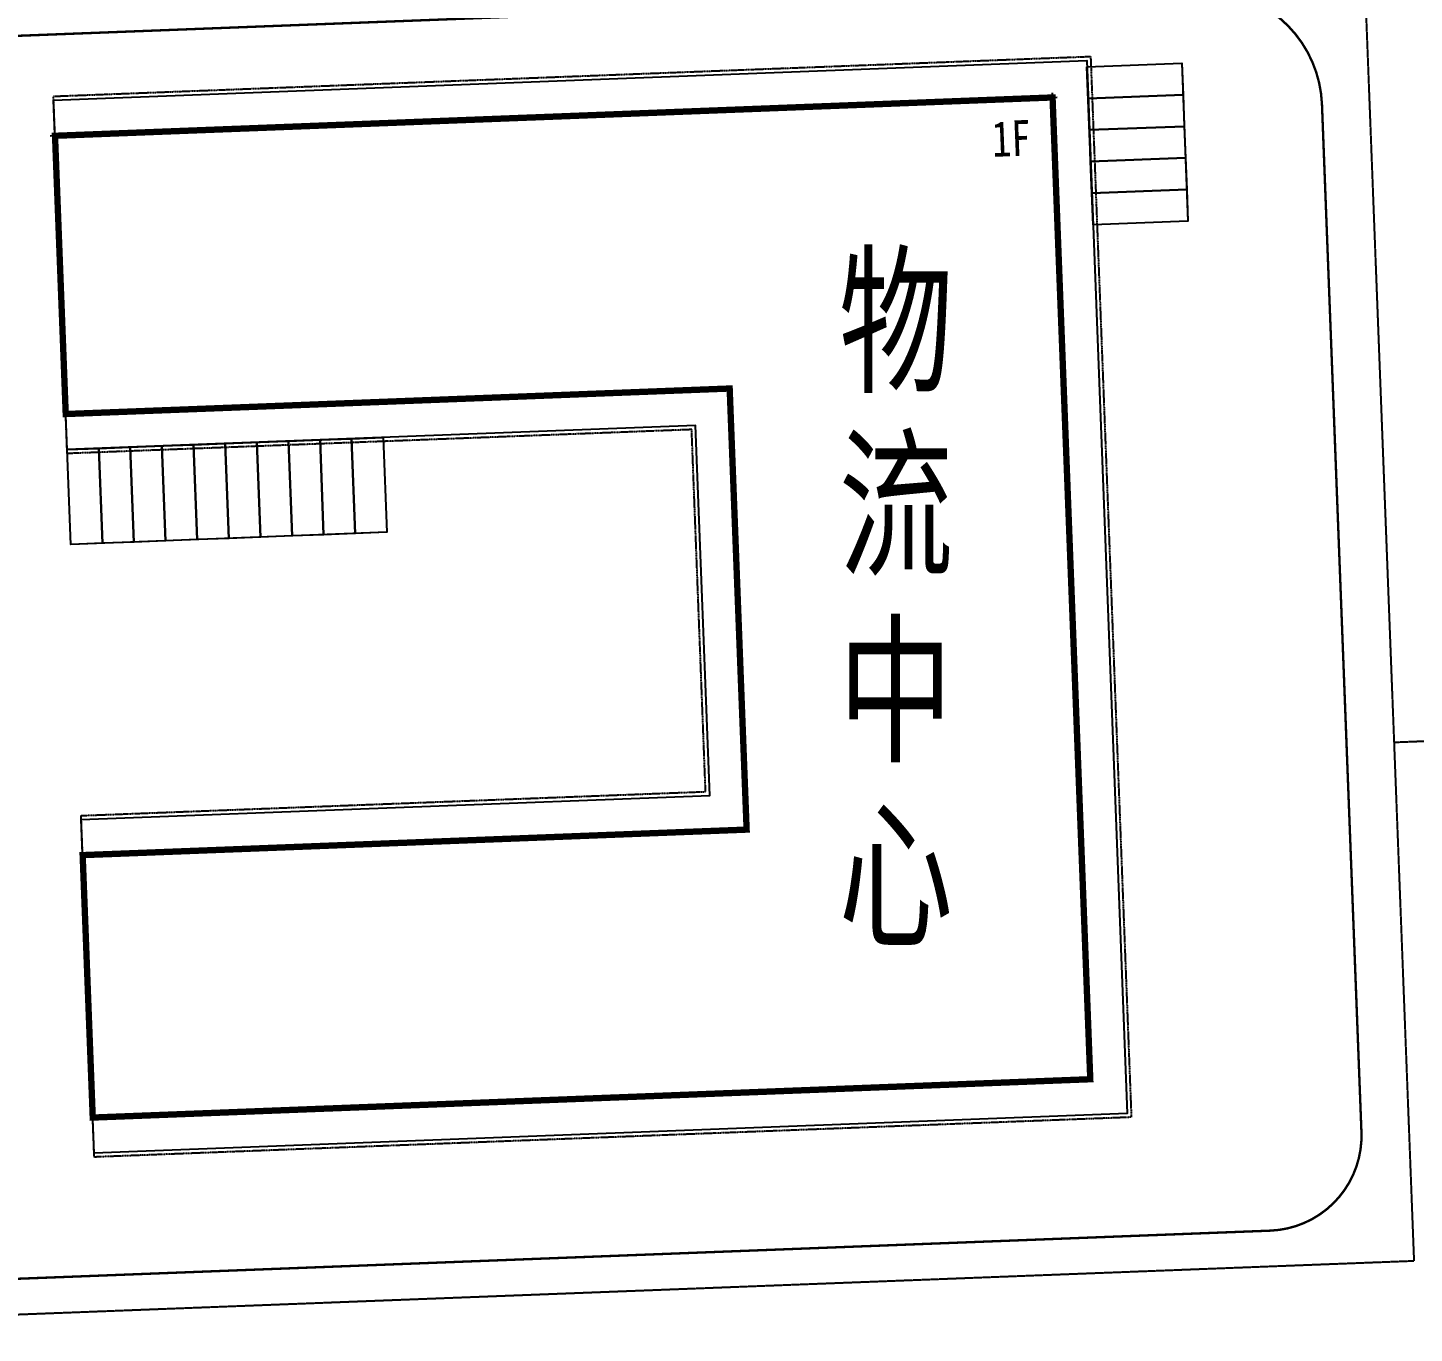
# Model space of a CAD drawing. Extents: x 60102 to 11003895, y 103457 to 3214550.
# Drawn here: x 10475105 to 10650390, y 2725819 to 2890856 of the extents above; entities that cross this region are included whole.
import ezdxf

# ---------------------------------------------------------------- set-up
doc = ezdxf.new("R2010")
doc.units = 0
doc.header["$LTSCALE"] = 10
for name, pattern in [('ACAD_ISO04W100', [30.5, 24, -3, 0.5, -3]), ('CENTER', [50.8, 31.75, -6.35, 6.35, -6.35]), ('DASH', [0.35, 0.25, -0.1])]:
    doc.linetypes.add(name, pattern=pattern)
for name, color, linetype in [('0-中心线', 1, 'CENTER'), ('0-已建道路', 132, 'CONTINUOUS'), ('0-新建建筑', 1, 'CONTINUOUS'), ('0-车位', 35, 'CONTINUOUS'), ('01', 7, 'CONTINUOUS'), ('DIM_COOR', 3, 'CONTINUOUS'), ('TX-标注文字', 7, 'CONTINUOUS')]:
    doc.layers.add(name, color=color, linetype=linetype)
doc.styles.add('-黑体', font='', dxfattribs={"width": 0.8})
doc.styles.get("Standard").update_dxf_attribs({"font": 'isocp.shx', "width": 0.707, "height": 10, "bigfont": 'intecad.shx'})
doc.styles.get('-黑体').set_extended_font_data('SimHei')

msp = doc.modelspace()

# ---------------------------------------------------------------- linework, layer by layer
at = {"layer": '0-中心线', "color": 0, "linetype": 'ACAD_ISO04W100', "ltscale": 0.2}
for p, q in [((10643795.78, 2905369.69), (10650341.284, 2734985.398)), ((10647823.044, 2800537.046), (10951798.822, 2812214.618)), ((10411721.411, 2725818.548), (10650341.284, 2734985.398))]:
    msp.add_line(p, q, dxfattribs=at)
at = {"layer": '0-已建道路', "color": 0, "const_width": 300}
for points in [[(10399509.147, 2886978.505), (10623156.749, 2895570.179, -0.4142135624), (10638721.51, 2881157.053), (10642692.937, 2777777.87)], [(10642692.937, 2777777.87), (10643712.308, 2751242.91, -0.4142135624), (10632181.806, 2738791.101), (10464105.784, 2732334.272)]]:
    msp.add_lwpolyline(points, format="xyb", dxfattribs=at)
at = {"layer": '0-新建建筑', "color": 0, "linetype": 'DASH', "ltscale": 15}
msp.add_lwpolyline([(10478363.582, 2882192.055), (10609466.876, 2887228.536), (10614618.52, 2753127.452), (10483515.226, 2748090.972), (10481856.872, 2791259.13), (10560798.642, 2794291.767), (10559040.481, 2840058.008), (10480098.711, 2837025.371)], close=True, dxfattribs=at)
at = {"layer": '0-新建建筑', "color": 0}
msp.add_lwpolyline([(10478382.775, 2881692.424), (10608986.438, 2886709.711), (10614099.694, 2753607.89), (10483496.032, 2748590.603), (10481876.066, 2790759.498), (10561317.468, 2793811.329), (10559520.918, 2840576.834), (10480079.517, 2837525.003)], close=True, dxfattribs=at)
at = {"layer": '0-新建建筑', "color": 0, "const_width": 800}
msp.add_lwpolyline([(10478555.521, 2877195.741), (10604662.5, 2882040.282), (10609430.266, 2757931.828), (10483323.287, 2753087.286), (10482048.811, 2786262.815), (10565986.896, 2789487.391), (10563844.856, 2845246.262), (10479906.772, 2842021.686)], close=True, dxfattribs=at)
at = {"layer": '0-车位', "color": 0, "linetype": 'Continuous'}
for points in [[(10609016.642, 2885923.472), (10621007.797, 2886384.125), (10621161.349, 2882387.074), (10609170.194, 2881926.42)], [(10609016.642, 2885923.472), (10621007.797, 2886384.125), (10621775.554, 2866398.867), (10609784.399, 2865938.213)], [(10609170.194, 2881926.42), (10621161.349, 2882387.074), (10621314.9, 2878390.022), (10609323.745, 2877929.368)], [(10609323.745, 2877929.368), (10621314.9, 2878390.022), (10621468.451, 2874392.97), (10609477.296, 2873932.317)], [(10609477.296, 2873932.317), (10621468.451, 2874392.97), (10621622.002, 2870395.919), (10609630.847, 2869935.265)], [(10609630.847, 2869935.265), (10621622.002, 2870395.919), (10621775.554, 2866398.867), (10609784.399, 2865938.213)], [(10480079.517, 2837525.003), (10520050.033, 2839060.515), (10520510.687, 2827069.36), (10480540.17, 2825533.848)], [(10488534.274, 2825840.95), (10488073.62, 2837832.105), (10492070.672, 2837985.657), (10492531.325, 2825994.502)], [(10492531.325, 2825994.502), (10492070.672, 2837985.657), (10496067.723, 2838139.208), (10496528.377, 2826148.053)], [(10496528.377, 2826148.053), (10496067.723, 2838139.208), (10500064.775, 2838292.759), (10500525.429, 2826301.604)], [(10500525.429, 2826301.604), (10500064.775, 2838292.759), (10504061.827, 2838446.31), (10504522.48, 2826455.155)], [(10504522.48, 2826455.155), (10504061.827, 2838446.31), (10508058.878, 2838599.862), (10508519.532, 2826608.707)], [(10508519.532, 2826608.707), (10508058.878, 2838599.862), (10512055.93, 2838753.413), (10512516.584, 2826762.258)], [(10512516.584, 2826762.258), (10512055.93, 2838753.413), (10516052.982, 2838906.964), (10516513.635, 2826915.809)], [(10516513.635, 2826915.809), (10516052.982, 2838906.964), (10520050.033, 2839060.515), (10520510.687, 2827069.36)], [(10480540.17, 2825533.848), (10480079.517, 2837525.003), (10484076.568, 2837678.554), (10484537.222, 2825687.399)], [(10484537.222, 2825687.399), (10484076.568, 2837678.554), (10488073.62, 2837832.105), (10488534.274, 2825840.95)]]:
    msp.add_lwpolyline(points, close=True, dxfattribs=at)
at = {"layer": 'DIM_COOR', "color": 0, "linetype": 'Continuous'}
for p, q in [((10604062.943, 2882017.25), (10605262.058, 2882063.315)), ((10604685.533, 2881440.725), (10604639.468, 2882639.84)), ((10477955.963, 2877172.708), (10479155.078, 2877218.774)), ((10478578.553, 2876596.183), (10478532.488, 2877795.299))]:
    msp.add_line(p, q, dxfattribs=at)

# ---------------------------------------------------------------- texts
at = {"layer": '01', "color": 0, "lineweight": 0, "char_height": 15000, "attachment_point": 1}
for s, insert, width in [('{\\fSimSun|b0|i0|c134|p2;物}', (10577640.664, 2861311.396), 48631.5), ('{\\fSimSun|b0|i0|c134|p2;流}', (10577640.664, 2838153.819), 75790.4), ('{\\fSimSun|b0|i0|c134|p2;中}', (10577600.001, 2814603.096), 77911.4), ('{\\fSimSun|b0|i0|c134|p2;心}', (10577614.34, 2791187.903), 82153.4)]:
    msp.add_mtext(s, dxfattribs=dict(at, insert=insert, width=width))
at = {"layer": 'TX-标注文字', "color": 0, "style": '-黑体', "width": 0.8}
msp.add_text('1F', height=4500, rotation=2.19999999, dxfattribs=at).set_placement((10597076.65, 2874527.395))

doc.saveas('drawing.dxf')
